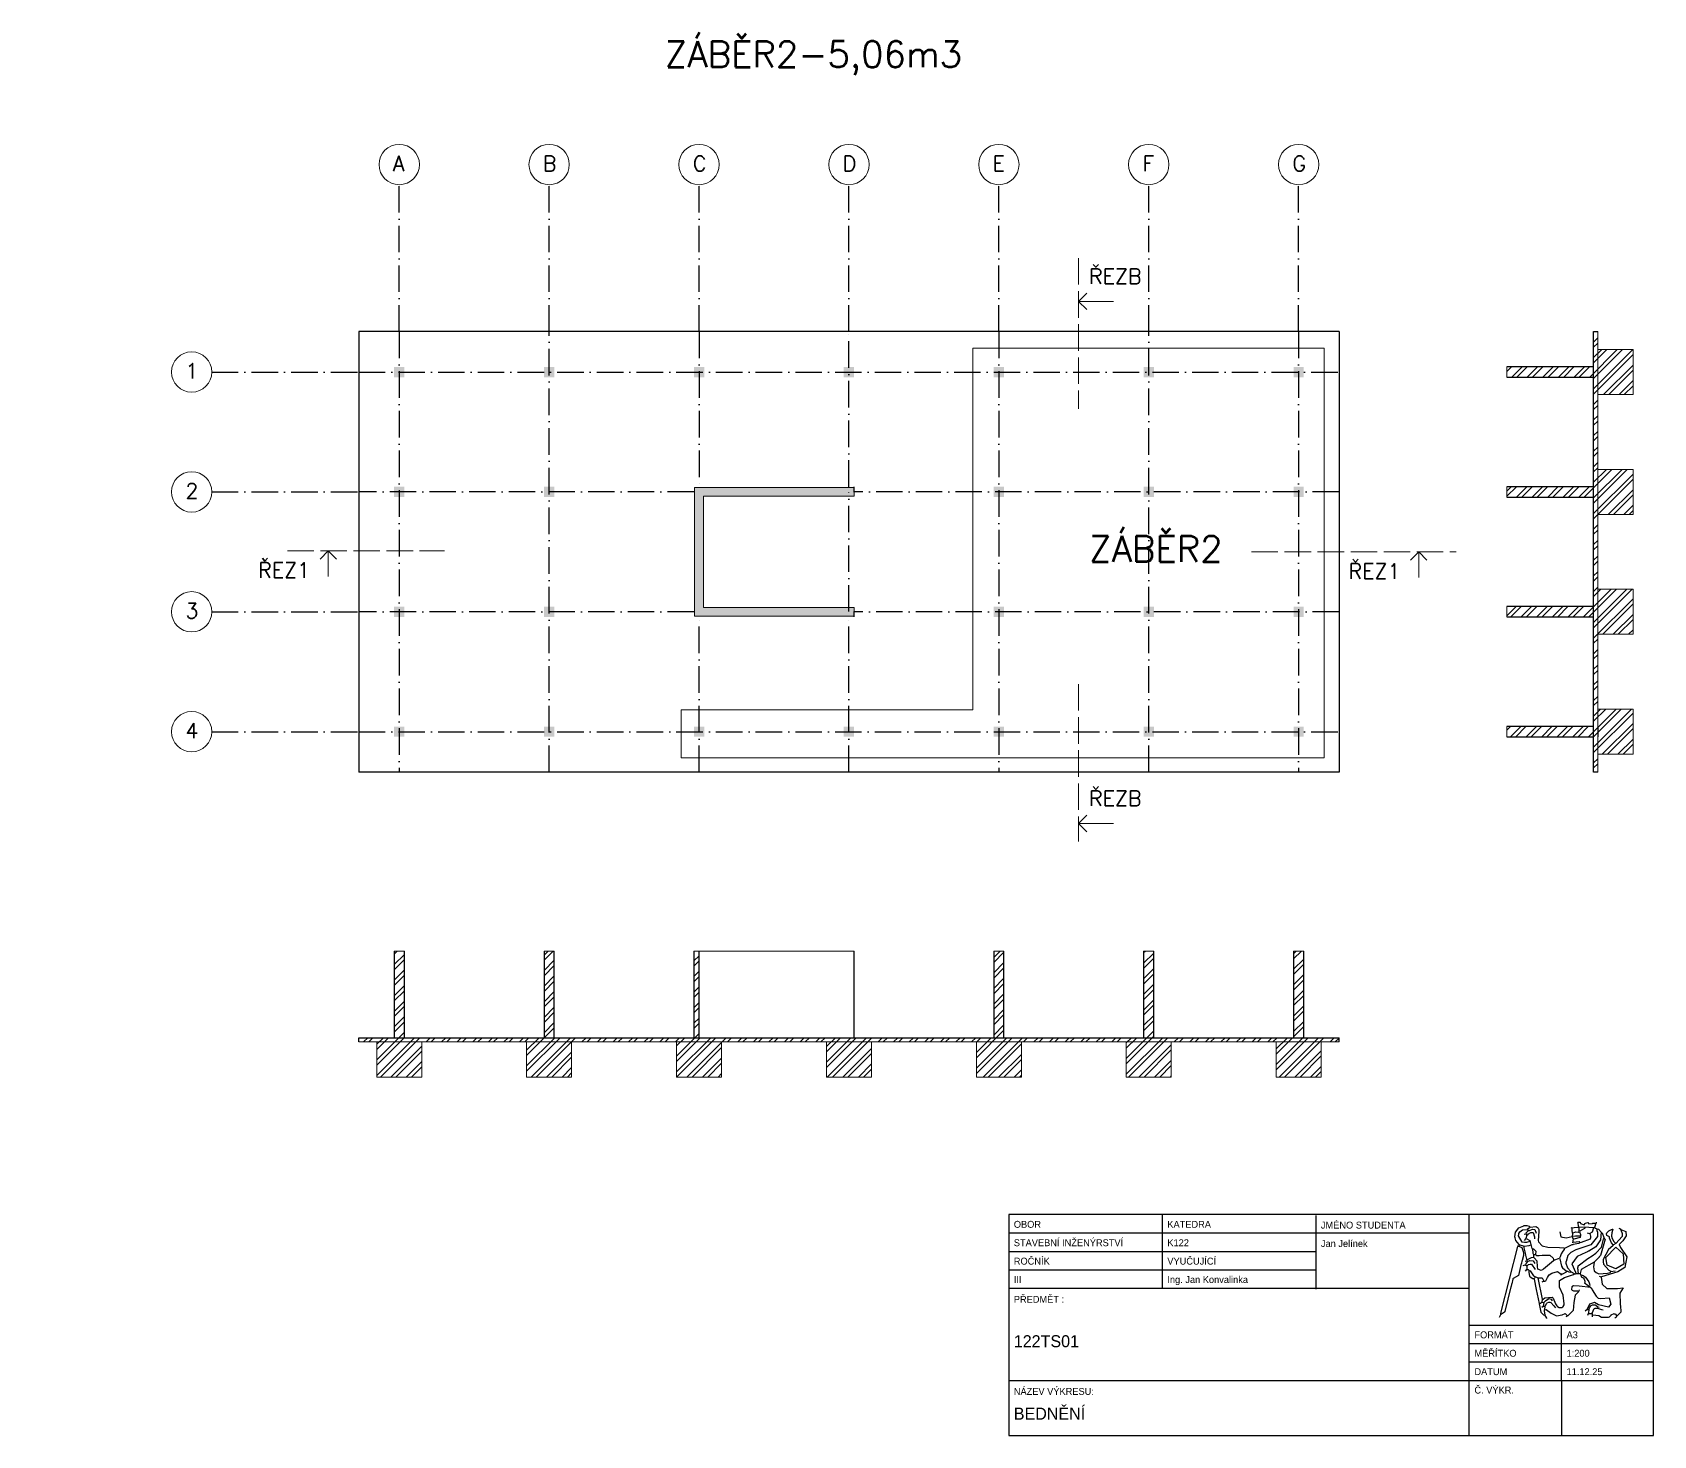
# Model space of a CAD drawing. Header units: millimetres. Extents: x -3518363 to 3223740, y -1530229 to 774657.
# Drawn here: x 2246445 to 2301600, y 164888 to 212643 of the extents above; entities that cross this region are included whole.
import ezdxf

# ---------------------------------------------------------------- set-up
doc = ezdxf.new("R2010")
doc.units = ezdxf.units.MM
doc.header["$LTSCALE"] = 15
doc.header["$MEASUREMENT"] = 0
doc.linetypes.add('ACAD_ISO02W100', pattern=[15, 12, -3])
doc.linetypes.add('ACAD_ISO10W100', pattern=[18, 12, -3, 0, -3])
for name, color, linetype, lineweight in [('bedneni-stena', 7, 'CONTINUOUS', 18), ('Okna a dveře', 2, 'CONTINUOUS', 30), ('osy prův', 30, 'ACAD_ISO10W100', 15), ('texty', 255, 'CONTINUOUS', 15), ('ŘEZ', 11, 'ACAD_ISO10W100', 15), ('šrafy', 32, 'CONTINUOUS', 15)]:
    doc.layers.add(name, color=color, linetype=linetype, lineweight=lineweight)
for name, color, linetype in [('HRANICE ZEMINY', 200, 'CONTINUOUS'), ('objekt 1', 40, 'CONTINUOUS'), ('RAMECEK', 7, 'CONTINUOUS')]:
    doc.layers.add(name, color=color, linetype=linetype)
doc.styles.add('ROMAN', font='roman')
doc.styles.add('romans', font='romans.shx')

msp = doc.modelspace()

# ---------------------------------------------------------------- hatches: boundary and pattern name
at = {"layer": 'HRANICE ZEMINY', "linetype": 'ACAD_ISO02W100', "lineweight": -3, "extrusion": (1.93959e-16, -3.39308e-16, -1)}
h = msp.add_hatch(color=256, dxfattribs=at)
h.dxf.hatch_style = 1
h.paths.add_polyline_path([(-2258750, 200910), (-2258750, 201260), (-2259100, 201260), (-2259100, 200910)])
h.paths.add_polyline_path([(-2263850, 200910), (-2263850, 201260), (-2264200, 201260), (-2264200, 200910)])
h.paths.add_polyline_path([(-2268950, 200910), (-2268950, 201260), (-2269300, 201260), (-2269300, 200910)])
h.paths.add_polyline_path([(-2274050, 200910), (-2274050, 201260), (-2274400, 201260), (-2274400, 200910)])
h.paths.add_polyline_path([(-2279150, 200910), (-2279150, 201260), (-2279500, 201260), (-2279500, 200910)])
h.paths.add_polyline_path([(-2284250, 200910), (-2284250, 201260), (-2284600, 201260), (-2284600, 200910)])
h.paths.add_polyline_path([(-2289350, 200910), (-2289350, 201260), (-2289700, 201260), (-2289700, 200910)])
at = {"layer": 'HRANICE ZEMINY', "linetype": 'ByBlock', "lineweight": 20, "ltscale": 5}
h = msp.add_hatch(color=256, dxfattribs=at)
h.dxf.hatch_style = 1
h.paths.add_polyline_path([(2269275, 196855), (2274400, 196855), (2274400, 197005), (2274400, 197155), (2268975, 197155), (2268975, 197005), (2268975, 192775), (2274400, 192775), (2274400, 193075), (2274225, 193075), (2269275, 193075)])
h.paths.add_polyline_path([(2209993.376, 196855), (2215118.376, 196855), (2215118.376, 197005), (2215118.376, 197155), (2209693.376, 197155), (2209693.376, 197005), (2209693.376, 192775), (2215118.376, 192775), (2215118.376, 193075), (2214943.376, 193075), (2209993.376, 193075)])
at = {"layer": 'HRANICE ZEMINY', "linetype": 'ByBlock', "lineweight": -3, "extrusion": (1.93959e-16, -3.39308e-16, -1)}
h = msp.add_hatch(color=256, dxfattribs=at)
h.dxf.hatch_style = 1
h.paths.add_polyline_path([(-2258750, 192750), (-2258750, 193100), (-2259100, 193100), (-2259100, 192750)])
h.paths.add_polyline_path([(-2263850, 192750), (-2263850, 193100), (-2264200, 193100), (-2264200, 192750)])
h.paths.add_polyline_path([(-2263850, 196830), (-2263850, 197180), (-2264200, 197180), (-2264200, 196830)])
h.paths.add_polyline_path([(-2258750, 196830), (-2258750, 197180), (-2259100, 197180), (-2259100, 196830)])
h.paths.add_polyline_path([(-2279150, 192750), (-2279150, 193100), (-2279500, 193100), (-2279500, 192750)])
h.paths.add_polyline_path([(-2289350, 192750), (-2289350, 193100), (-2289700, 193100), (-2289700, 192750)])
h.paths.add_polyline_path([(-2284250, 192750), (-2284250, 193100), (-2284600, 193100), (-2284600, 192750)])
h.paths.add_polyline_path([(-2289350, 196830), (-2289350, 197180), (-2289700, 197180), (-2289700, 196830)])
h.paths.add_polyline_path([(-2284250, 196830), (-2284250, 197180), (-2284600, 197180), (-2284600, 196830)])
h.paths.add_polyline_path([(-2279150, 196830), (-2279150, 197180), (-2279500, 197180), (-2279500, 196830)])
at = {"layer": 'HRANICE ZEMINY', "linetype": 'ACAD_ISO02W100', "lineweight": -3, "extrusion": (1.93959e-16, -3.39308e-16, -1)}
h = msp.add_hatch(color=256, dxfattribs=at)
h.dxf.hatch_style = 1
h.paths.add_polyline_path([(-2258750, 188670), (-2258750, 189020), (-2259100, 189020), (-2259100, 188670)])
h.paths.add_polyline_path([(-2263850, 188670), (-2263850, 189020), (-2264200, 189020), (-2264200, 188670)])
h.paths.add_polyline_path([(-2268950, 188670), (-2268950, 189020), (-2269300, 189020), (-2269300, 188670)])
h.paths.add_polyline_path([(-2274050, 188670), (-2274050, 189020), (-2274400, 189020), (-2274400, 188670)])
h.paths.add_polyline_path([(-2279150, 188670), (-2279150, 189020), (-2279500, 189020), (-2279500, 188670)])
h.paths.add_polyline_path([(-2284250, 188670), (-2284250, 189020), (-2284600, 189020), (-2284600, 188670)])
h.paths.add_polyline_path([(-2289350, 188670), (-2289350, 189020), (-2289700, 189020), (-2289700, 188670)])
at = {"layer": 'šrafy', "linetype": 'ByBlock', "lineweight": 20, "ltscale": 5}
h = msp.add_hatch(dxfattribs=at)
h.set_pattern_fill('ANSI32', color=256, scale=1000)
h.paths.add_polyline_path([(2300900, 189610), (2299700, 189610), (2299700, 188080), (2300900, 188080)])
h.paths.add_polyline_path([(2300900, 193690), (2299700, 193690), (2299700, 192160), (2300900, 192160)])
h.paths.add_polyline_path([(2300900, 197770), (2299700, 197770), (2299700, 196240), (2300900, 196240)])
h.paths.add_polyline_path([(2300900, 201850), (2299700, 201850), (2299700, 200320), (2300900, 200320)])
h.paths.add_polyline_path([(2299560, 201260), (2296610, 201260), (2296610, 200910), (2299560, 200910)])
h.paths.add_polyline_path([(2299560, 197180), (2296610, 197180), (2296610, 196830), (2299560, 196830)])
h.paths.add_polyline_path([(2299560, 193100), (2296610, 193100), (2296610, 192750), (2299560, 192750)])
h.paths.add_polyline_path([(2299560, 189020), (2296610, 189020), (2296610, 188670), (2299560, 188670)])
h.paths.add_polyline_path([(2299700, 202460), (2299560, 202460), (2299560, 201260), (2299560, 200910), (2299560, 187470), (2299700, 187470)])
h = msp.add_hatch(dxfattribs=at)
h.set_pattern_fill('ANSI32', color=256, scale=1000)
h.paths.add_polyline_path([(2259690, 178290), (2258160, 178290), (2258160, 177090), (2259690, 177090)])
h.paths.add_polyline_path([(2259100, 181380), (2258750, 181380), (2258750, 178430), (2259100, 178430)])
h.paths.add_polyline_path([(2264790, 178290), (2263260, 178290), (2263260, 177090), (2264790, 177090)])
h.paths.add_polyline_path([(2269890, 178290), (2268360, 178290), (2268360, 177090), (2269890, 177090)])
h.paths.add_polyline_path([(2274990, 178290), (2273460, 178290), (2273460, 177090), (2274990, 177090)])
h.paths.add_polyline_path([(2280090, 178290), (2278560, 178290), (2278560, 177090), (2280090, 177090)])
h.paths.add_polyline_path([(2284600, 181380), (2284250, 181380), (2284250, 178430), (2284600, 178430)])
h.paths.add_polyline_path([(2285190, 178290), (2283660, 178290), (2283660, 177090), (2285190, 177090)])
h.paths.add_polyline_path([(2279500, 181380), (2279150, 181380), (2279150, 178430), (2279500, 178430)])
h.paths.add_polyline_path([(2269130, 181380), (2268950, 181380), (2268950, 178430), (2269130, 178430)])
h.paths.add_polyline_path([(2264200, 181380), (2263850, 181380), (2263850, 178430), (2264200, 178430)])
h.paths.add_polyline_path([(2290900, 178430), (2257550, 178430), (2257550, 178290), (2290900, 178290)])
h.paths.add_polyline_path([(2290290, 178290), (2288760, 178290), (2288760, 177090), (2290290, 177090)])
h.paths.add_polyline_path([(2289700, 181380), (2289350, 181380), (2289350, 178430), (2289700, 178430)])

# ---------------------------------------------------------------- linework, layer by layer
at = {"layer": 'bedneni-stena', "linetype": 'ByBlock', "lineweight": 20, "ltscale": 5}
for p, q in [((2268975, 197005), (2268975, 197155)), ((2268975, 197155), (2274400, 197155)), ((2268975, 192775), (2268975, 197005)), ((2274400, 197155), (2274400, 197005)), ((2274400, 197005), (2274400, 196855)), ((2274400, 196855), (2269275, 196855)), ((2269275, 196855), (2269275, 193075)), ((2269275, 193075), (2274225, 193075)), ((2274225, 193075), (2274400, 193075)), ((2274400, 193075), (2274400, 192775)), ((2274400, 192775), (2268975, 192775))]:
    msp.add_line(p, q, dxfattribs=at)
at = {"layer": 'objekt 1', "lineweight": -3, "extrusion": (1.93959e-16, -3.39308e-16, -1)}
for p, q in [((2290900, 202460), (2257550, 202460)), ((2257550, 202460), (2257550, 187470)), ((2290900, 202460), (2290900, 187470)), ((2290900, 187470), (2257550, 187470))]:
    msp.add_line(p, q, dxfattribs=at)
at = {"layer": 'objekt 1', "linetype": 'ByBlock', "lineweight": -3, "extrusion": (1.93959e-16, -3.39308e-16, -1)}
for p, q in [((2274400, 197000), (2274400, 197180)), ((2274400, 197000), (2274400, 197180)), ((2274400, 192750), (2274400, 192930)), ((2274400, 192750), (2274400, 192930))]:
    msp.add_line(p, q, dxfattribs=at)
at = {"layer": 'Okna a dveře', "linetype": 'ByBlock', "lineweight": 20, "ltscale": 5}
for p, q in [((2278440, 189590), (2278440, 201900)), ((2278440, 201900), (2290390, 201900)), ((2290390, 201900), (2290390, 187950)), ((2268520, 187950), (2268520, 189590)), ((2268520, 189590), (2278440, 189590)), ((2290390, 187950), (2268520, 187950))]:
    msp.add_line(p, q, dxfattribs=at)
at = {"layer": 'osy prův', "linetype": 'ACAD_ISO10W100', "lineweight": -3, "ltscale": 5}
for p, q in [((2258925, 202460), (2258925, 207460)), ((2264025, 202460), (2264025, 207460)), ((2269125, 202460), (2269125, 207460)), ((2274225, 202460), (2274225, 207460)), ((2279325, 202460), (2279325, 207460)), ((2284425, 202460), (2284425, 207460)), ((2289525, 202460), (2289525, 207460)), ((2252550, 201085), (2257550, 201085)), ((2252550, 197005), (2257550, 197005)), ((2252550, 192925), (2257550, 192925)), ((2252550, 188845), (2257550, 188845))]:
    msp.add_line(p, q, dxfattribs=at)
at = {"layer": 'osy prův', "linetype": 'ACAD_ISO10W100', "lineweight": -3, "ltscale": 5, "extrusion": (1.93959e-16, -3.39308e-16, -1)}
for p, q in [((2258925, 202460), (2258925, 187470)), ((2264025, 187470), (2264025, 202460)), ((2269125, 202460), (2269125, 197180)), ((2274225, 197180), (2274225, 202460)), ((2279325, 202460), (2279325, 187470)), ((2284425, 187470), (2284425, 202460)), ((2289525, 202460), (2289525, 187470)), ((2257550, 201085), (2290900, 201085)), ((2268950, 197005), (2257550, 197005)), ((2274225, 192930), (2274225, 197000)), ((2290900, 197005), (2274400, 197005)), ((2268950, 192925), (2257550, 192925)), ((2269125, 187470), (2269125, 192750)), ((2274225, 187470), (2274225, 192750)), ((2290900, 192925), (2274400, 192925)), ((2257550, 188845), (2290900, 188845))]:
    msp.add_line(p, q, dxfattribs=at)
at = {"layer": 'RAMECEK', "color": 0, "linetype": 'Continuous'}
for p, q in [((2284883.777, 172410), (2284883.777, 169902.63)), ((2290107.651, 172383.518), (2290107.651, 169876.148)), ((2295331.429, 164887.792), (2295331.429, 172410)), ((2279660, 171783.182), (2295331.429, 171783.182)), ((2297196.281, 171742.313), (2297240.72, 171754.995)), ((2298840.141, 171767.691), (2298833.793, 171666.22)), ((2299062.283, 171976.975), (2299062.283, 171837.458)), ((2299341.545, 171786.714), (2299417.711, 171767.691)), ((2279660, 171156.363), (2290107.651, 171156.363)), ((2297526.323, 171051.034), (2297577.103, 171051.034)), ((2279660, 170529.545), (2290107.651, 170529.545)), ((2297164.554, 170676.853), (2297234.372, 170702.217)), ((2297228.023, 170822.726), (2297278.795, 170835.408)), ((2298205.451, 170860.773), (2298395.851, 170930.524)), ((2279660, 169902.63), (2295331.429, 169902.63)), ((2297570.754, 170270.952), (2297532.671, 170232.905)), ((2299747.752, 170309.013), (2299817.563, 170289.975)), ((2299081.321, 169833.36), (2299055.935, 169820.663)), ((2297875.41, 169116.687), (2297862.713, 169110.346)), ((2299335.197, 169180.113), (2299271.735, 169116.687)), ((2295331.429, 168648.896), (2301600, 168648.896)), ((2298465.714, 166768.247), (2298465.714, 168648.896)), ((2295331.429, 168021.981), (2301600, 168021.981)), ((2295331.429, 167395.162), (2301600, 167395.162)), ((2279660, 166768.247), (2295331.429, 166768.247)), ((2295331.429, 166768.247), (2301600, 166768.247)), ((2298465.714, 166768.247), (2298465.714, 164887.792))]:
    msp.add_line(p, q, dxfattribs=at)
msp.add_lwpolyline([(2301600, 172410), (2279660, 172410), (2279660, 164887.792), (2301600, 164887.792)], close=True, dxfattribs=at)
for points in [[(2299011.503, 172141.873), (2299017.859, 172129.191), (2299036.897, 172015.037), (2299043.245, 172008.696), (2299043.245, 171983.316), (2299252.697, 171996.014), (2299544.649, 171970.634), (2299576.383, 171964.293)], [(2299017.859, 172141.873), (2299036.897, 172148.215), (2299100.359, 172148.215), (2299119.404, 172110.168), (2299233.645, 172065.765), (2299271.735, 172103.812), (2299278.083, 172122.85), (2299366.931, 172135.532), (2299392.325, 172091.13), (2299525.611, 172103.812), (2299538.3, 172122.85), (2299633.504, 172116.509), (2299589.073, 171964.293), (2299620.814, 171951.611), (2299665.238, 171919.892), (2299728.708, 171913.551), (2299830.259, 171799.397), (2299842.949, 171793.055), (2299855.653, 171793.055), (2299912.766, 171628.159), (2299919.114, 171596.454), (2299950.849, 171577.415), (2299792.176, 171019.328), (2299760.442, 170981.268), (2299754.101, 170968.586), (2299754.101, 170962.245), (2299582.724, 170784.666), (2299550.997, 170632.45), (2299582.724, 170499.274), (2299646.201, 170435.848), (2299735.063, 170397.788), (2300027.015, 170410.47), (2300122.218, 170442.189), (2300134.915, 170454.871), (2300141.256, 170473.91), (2300293.587, 170499.274)], [(2299639.852, 172122.85), (2299658.89, 172135.532), (2299671.587, 172135.532)], [(2297050.306, 171380.813), (2297031.268, 171393.495), (2296910.678, 171533.028), (2296891.64, 171615.477), (2296885.292, 171653.538), (2296904.33, 171812.079), (2297017.777, 171960.328), (2297183.592, 172027.719), (2297189.94, 172034.06), (2297285.144, 172034.06), (2297367.658, 172015.037), (2297393.044, 171989.657), (2297373.999, 171957.952), (2297304.182, 171907.21), (2297316.878, 171894.528), (2297323.219, 171881.846), (2297323.219, 171869.163), (2297329.568, 171862.822), (2297373.999, 171869.163), (2297475.551, 171913.551), (2297558.058, 171900.869), (2297608.837, 171780.373)], [(2297393.044, 171494.981), (2297278.795, 171456.921), (2297208.978, 171456.921), (2297132.82, 171475.958), (2297005.882, 171691.585), (2297012.23, 171742.313), (2297018.578, 171761.35), (2297050.306, 171818.435), (2297145.516, 171894.528), (2297297.833, 171907.21)], [(2297329.568, 171856.481), (2297253.409, 171780.373), (2297278.795, 171723.29), (2297291.492, 171710.608), (2297253.409, 171596.454), (2297196.281, 171526.687)], [(2297259.758, 171596.454), (2297386.696, 171526.687), (2297462.861, 171260.319), (2297475.551, 171247.637), (2297513.634, 171241.296), (2297596.148, 171165.188), (2297583.451, 171051.034), (2297615.185, 171012.987), (2297704.048, 171012.987), (2297811.934, 171032.01), (2298065.817, 171032.01), (2298186.407, 170924.183), (2298199.103, 170879.796), (2298199.103, 170848.09), (2298192.755, 170835.408), (2297856.372, 170550.003), (2297780.199, 170511.956), (2297665.958, 170556.344), (2297653.261, 170638.791), (2297634.223, 170822.726), (2297539.02, 170936.865), (2297519.982, 170949.563)], [(2297291.492, 171710.608), (2297310.53, 171723.29), (2297323.219, 171723.29), (2297342.272, 171748.654), (2297424.771, 171799.397), (2297500.937, 171799.397), (2297551.709, 171647.197), (2297551.709, 171583.771)], [(2297399.385, 171983.316), (2297596.148, 172002.355), (2297615.185, 171996.014), (2297653.261, 171964.293), (2297672.306, 171951.611), (2297697.692, 171900.869), (2297697.692, 171837.458), (2297678.647, 171526.687), (2297684.996, 171482.299), (2297812.735, 171345.945), (2298002.348, 171304.72), (2298402.2, 171292.038), (2298560.879, 171273.001), (2298560.879, 171222.273), (2298510.1, 171165.188), (2298459.328, 171070.057), (2298427.593, 170968.586), (2298414.889, 170943.222), (2298402.2, 170930.524), (2298408.548, 170905.16), (2298472.017, 170657.83), (2298503.752, 170600.745), (2298567.22, 170537.32), (2298611.651, 170511.956), (2298637.038, 170480.251), (2298624.341, 170454.871), (2298503.752, 170378.765), (2298472.017, 170378.765), (2298459.328, 170372.424), (2298452.979, 170366.083), (2298440.282, 170340.718)], [(2298414.889, 171824.776), (2298439.488, 171651.162), (2298630.689, 171615.477), (2298827.445, 171659.879), (2298852.831, 171590.112)], [(2299550.997, 171957.952), (2299506.566, 171812.079), (2299430.4, 171767.691), (2299455.786, 171672.562), (2299455.786, 171628.159), (2299443.097, 171577.415), (2299132.093, 171463.262), (2299087.669, 171450.58), (2299068.631, 171431.557), (2299055.935, 171425.216), (2298865.528, 171387.154), (2298852.831, 171380.813), (2298846.482, 171374.472), (2298821.097, 171374.472), (2298618, 171273.001), (2298573.569, 171260.319)], [(2299665.238, 171913.551), (2299671.587, 171862.822), (2299690.625, 171812.079), (2299696.973, 171666.22), (2299462.135, 171374.472), (2298954.383, 171209.591), (2298783.021, 171114.459), (2298719.545, 171051.034), (2298687.817, 171012.987), (2298624.341, 170816.371), (2298618, 170810.03), (2298618, 170752.946), (2298668.772, 170600.745), (2298776.673, 170480.251), (2298776.673, 170467.553), (2298916.307, 170397.788), (2298941.693, 170397.788), (2298954.383, 170404.129), (2299049.586, 170404.129), (2299081.321, 170404.129), (2299100.359, 170397.788), (2299125.752, 170347.06), (2299138.449, 170289.975), (2299201.91, 170251.928), (2299239.993, 170207.526), (2299259.038, 170144.115), (2299259.038, 170093.373), (2299252.697, 170087.032), (2299373.287, 169991.9), (2299462.135, 169928.476), (2299068.631, 169972.877), (2298878.217, 169985.559), (2298821.097, 169953.854), (2298802.059, 169865.065), (2298833.793, 169833.36), (2298871.876, 169814.322), (2299049.586, 169814.322), (2299043.245, 169776.275), (2299036.897, 169763.578), (2298928.996, 169668.462), (2298884.565, 169421.118), (2298862.357, 169142.853), (2298687.817, 168964.488), (2298618, 168926.426)], [(2298789.369, 171970.634), (2298808.407, 171957.952), (2298814.755, 171945.27), (2298814.755, 171875.505), (2298833.793, 171780.373), (2298954.383, 171818.435), (2299049.586, 171812.079), (2299055.935, 171812.079), (2299068.631, 171818.435)], [(2298808.407, 171957.952), (2298897.269, 171970.634), (2299043.245, 171983.316)], [(2299817.563, 171805.738), (2299792.176, 171545.71), (2299635.887, 171315.026), (2299398.673, 171165.188), (2299385.976, 171165.188), (2299347.893, 171146.165), (2299297.121, 171114.459), (2299005.155, 170981.268), (2298824.267, 170732.334), (2298948.034, 170454.871), (2298954.383, 170416.825)], [(2299265.387, 171983.316), (2299259.038, 171951.611), (2299252.697, 171938.929), (2299087.669, 171843.799), (2299074.972, 171818.435), (2299119.404, 171735.972), (2299119.404, 171710.608), (2299106.707, 171628.159), (2298890.914, 171577.415), (2298859.179, 171583.771), (2298846.482, 171444.239)], [(2298846.482, 171672.562), (2298941.693, 171685.244), (2299011.503, 171691.585), (2299113.055, 171685.244)], [(2299049.586, 170410.47), (2299036.897, 170473.91), (2299030.548, 170550.003), (2299024.207, 170556.344), (2299024.207, 170600.745), (2299030.548, 170626.109), (2299036.897, 170670.512), (2299360.583, 170911.501), (2299506.566, 171000.305), (2299633.504, 171101.762), (2299823.911, 171304.72), (2299893.728, 171571.074), (2299900.077, 171583.771), (2299919.114, 171596.454)], [(2300483.994, 171907.21), (2300655.356, 171837.458), (2300668.053, 171691.585), (2300553.804, 171514.004), (2300426.867, 171393.495), (2300471.305, 171285.683), (2300691.858, 170973.352), (2300617.281, 170613.427), (2300388.791, 170461.212), (2299830.259, 170296.331), (2299817.563, 170283.634), (2299849.297, 170042.644), (2300014.318, 169896.771), (2300369.746, 169896.771), (2300560.153, 169922.135), (2300452.253, 169738.214), (2300458.608, 169376.715), (2300464.956, 169338.669), (2300471.305, 169319.645), (2300483.994, 169084.982), (2300338.019, 168939.108), (2300312.625, 168901.062), (2300280.891, 168894.721)], [(2300414.177, 171945.27), (2300464.956, 171919.892), (2300490.343, 171894.528), (2300534.767, 171761.35), (2300534.767, 171659.879), (2300312.625, 171425.216), (2300236.467, 171374.472), (2300223.77, 171361.79), (2300217.422, 171342.767), (2300065.09, 171222.273), (2299881.039, 170886.137), (2299881.039, 170797.348), (2299893.728, 170727.581), (2300077.787, 170518.297), (2300141.256, 170486.592)], [(2300223.77, 171374.472), (2300172.99, 171444.239), (2300103.18, 171602.795), (2300096.832, 171647.197), (2300077.787, 171666.22), (2300014.318, 171697.926), (2300001.629, 171754.995), (2300007.977, 171786.714), (2300077.787, 171856.481), (2300166.642, 171907.21), (2300192.028, 171907.21), (2300198.376, 171913.551), (2300217.422, 171913.551), (2300179.339, 171786.714), (2300166.642, 171685.244), (2300172.99, 171678.903), (2300185.687, 171596.454), (2300249.156, 171494.981), (2300306.277, 171431.557)], [(2296986.844, 171361.79), (2296986.844, 171349.108), (2297120.123, 171285.683), (2297170.895, 171114.459), (2297170.895, 171012.987), (2297126.471, 170841.749), (2297120.123, 170829.067), (2297113.782, 170822.726), (2297107.434, 170759.287), (2297101.078, 170746.605), (2297094.737, 170740.263), (2297005.882, 170340.718), (2296828.164, 170232.905), (2296815.468, 170220.223), (2296809.126, 170207.526), (2296777.392, 170048.985), (2296771.044, 170036.303), (2296764.703, 170029.962), (2296758.354, 169972.877), (2296752.006, 169960.195), (2296745.657, 169953.854), (2296542.554, 169110.346), (2296536.205, 169097.664), (2296523.516, 169084.982), (2296428.312, 169021.558), (2296396.578, 169002.534), (2296345.798, 168907.403)], [(2296402.926, 169015.216), (2296409.267, 169104.005), (2296986.844, 171323.744), (2296999.533, 171330.085)], [(2297012.23, 171330.085), (2297050.306, 171380.813), (2297158.206, 171349.108), (2297183.592, 171330.085), (2297183.592, 171323.744), (2297189.94, 171279.342), (2297228.023, 171101.762), (2297240.72, 171025.669), (2297304.182, 170803.689), (2297285.144, 170771.984), (2297259.758, 170752.946), (2297240.72, 170702.217), (2297291.492, 170670.512), (2297285.144, 170543.662), (2297335.916, 170543.662), (2297361.31, 170518.297), (2297361.31, 170442.189), (2297380.347, 170315.354), (2297405.734, 170289.975), (2297494.596, 170239.246), (2297507.285, 170239.246), (2297519.982, 170232.905), (2297539.02, 170213.867), (2297608.837, 169858.724), (2297710.389, 169383.056), (2297748.472, 169389.397), (2297811.934, 169440.141), (2297818.282, 169522.589), (2297843.675, 169528.93), (2297900.796, 169579.658), (2298154.672, 169598.697), (2298186.407, 169560.635), (2298262.572, 169370.374), (2298287.951, 169332.328), (2298313.345, 169300.607), (2298326.041, 169281.584), (2298383.162, 169249.879), (2298421.245, 169249.879), (2298478.365, 169249.879), (2298516.448, 169268.902), (2298529.137, 169281.584), (2298554.531, 169332.328), (2298560.879, 169376.715), (2298523.591, 169668.462), (2298395.851, 169941.158), (2298395.851, 170163.138), (2298573.569, 170270.952), (2298878.217, 170366.083), (2298890.914, 170372.424), (2298909.959, 170397.788)], [(2297196.281, 171336.426), (2297367.658, 171355.449), (2297418.43, 171374.472)], [(2297475.551, 171241.296), (2297494.596, 171095.421), (2297519.982, 171051.034), (2297513.634, 171044.692), (2297513.634, 171019.328), (2297519.982, 170962.245)], [(2298865.528, 171475.958), (2299068.631, 171488.64), (2299087.669, 171469.617)], [(2300318.966, 171304.72), (2300560.153, 171070.057), (2300591.895, 170721.24), (2300315.803, 170562.685), (2300020.666, 170689.535), (2299976.242, 170943.222), (2300318.966, 171304.72)], [(2297247.061, 170480.251), (2297285.144, 170543.662)], [(2297285.144, 170867.114), (2297450.157, 170943.222), (2297507.285, 170955.904)], [(2297304.182, 170670.512), (2297348.62, 170708.558), (2297399.385, 170727.581), (2297443.816, 170721.24), (2297570.754, 170537.32)], [(2297310.53, 170810.03), (2297393.044, 170848.09), (2297504.107, 170837.785), (2297558.058, 170746.605)], [(2297367.658, 170505.615), (2297405.734, 170499.274), (2297519.982, 170321.695), (2297659.609, 170258.269), (2297811.934, 169528.93)], [(2297862.713, 170144.115), (2297900.796, 170144.115), (2297932.523, 170156.797), (2297989.651, 170270.952), (2298021.385, 170328.036), (2298046.772, 170353.401), (2298135.634, 170410.47), (2298326.041, 170473.91), (2298459.328, 170378.765)], [(2298643.386, 170480.251), (2298675.121, 170480.251), (2298719.545, 170461.212), (2298783.021, 170454.871)], [(2299576.383, 170784.666), (2299138.449, 170543.662), (2299100.359, 170404.129)], [(2297672.306, 170251.928), (2297805.585, 170258.269), (2297862.713, 170144.115), (2297792.896, 170106.055)], [(2299138.449, 170353.401), (2299201.91, 170340.718), (2299239.993, 170315.354), (2299284.424, 170283.634), (2299392.325, 170125.092), (2299411.363, 170087.032), (2299424.059, 170048.985), (2299436.748, 169998.242)], [(2299468.483, 169922.135), (2299487.521, 169909.453), (2299512.914, 169852.383), (2299646.201, 169630.402), (2299716.011, 169560.635), (2299811.214, 169554.294), (2300084.135, 169579.658), (2300147.604, 169357.692), (2300065.09, 169262.561), (2299722.359, 169332.328), (2299589.073, 169421.118), (2299420.087, 169361.657), (2299341.545, 169192.795), (2299347.893, 169173.772), (2299392.325, 169173.772), (2299385.976, 169065.959), (2299347.893, 168977.17)], [(2297710.389, 169376.715), (2297761.161, 169091.323), (2297843.675, 169008.875), (2297856.372, 169002.534), (2297894.448, 168989.852)], [(2297811.934, 169427.459), (2297869.061, 169414.761), (2297843.675, 169294.266), (2297900.796, 169287.925), (2297900.796, 169268.902), (2297900.796, 169256.22), (2297881.758, 169142.067), (2297881.758, 169116.687), (2297894.448, 169072.3), (2297900.796, 168977.17), (2297926.182, 168939.108), (2297951.576, 168888.38), (2297957.917, 168869.357)], [(2297869.061, 169414.761), (2297926.182, 169471.846), (2298040.423, 169547.953), (2298110.248, 169535.271), (2298154.672, 169471.846)], [(2297900.796, 169287.925), (2297926.182, 169313.304), (2297970.613, 169389.397), (2297983.31, 169402.079), (2298040.423, 169427.459), (2298072.165, 169427.459), (2298103.9, 169421.118), (2298205.451, 169306.963), (2298262.572, 169237.183)], [(2299398.673, 169180.113), (2299424.059, 169230.842), (2299468.483, 169300.607), (2299481.172, 169313.304), (2299525.611, 169338.669), (2299550.997, 169338.669), (2299608.118, 169338.669), (2299639.852, 169325.987), (2299703.321, 169275.243), (2299747.752, 169256.22)], [(2297792.896, 169262.561), (2297843.675, 169294.266)], [(2297900.796, 169167.431), (2297945.227, 169180.113), (2298116.589, 169053.277), (2298298.272, 168958.147), (2298484.714, 168996.193), (2298592.614, 169048.51), (2298662.431, 168977.17), (2298668.772, 168964.488)], [(2299392.325, 169046.935), (2299512.914, 169040.581), (2299512.914, 168926.426)], [(2299512.914, 169040.581), (2299512.914, 169053.277), (2299582.724, 169211.818), (2299595.421, 169218.16), (2299614.466, 169224.501), (2299690.625, 169224.501), (2299830.259, 169180.113), (2299881.039, 169167.431)], [(2299525.611, 168989.852), (2299538.3, 169002.534), (2299741.404, 168977.17), (2299830.259, 168913.744), (2300071.438, 168913.744), (2300096.832, 168926.426), (2300160.301, 168989.852), (2300160.301, 168996.193), (2300255.504, 169040.581), (2300261.853, 169034.24), (2300287.239, 169034.24), (2300312.625, 169021.558), (2300338.019, 168939.108)]]:
    msp.add_lwpolyline(points, dxfattribs=at)
at = {"layer": 'texty', "linetype": 'ByBlock', "lineweight": 20, "ltscale": 5}
for centre in [(2258925, 208146.696), (2264025, 208146.696), (2269125, 208146.696), (2274225, 208146.696), (2279325, 208146.696), (2284425, 208146.696), (2289525, 208146.696), (2251863.304, 201085), (2251863.304, 197005), (2251863.304, 192925), (2251863.304, 188845)]:
    msp.add_circle(centre, 686.696, dxfattribs=at)
at = {"layer": 'ŘEZ', "linetype": 'ACAD_ISO02W100', "lineweight": 20, "ltscale": 5}
for p, q in [((2282040, 204960), (2282040, 199830)), ((2255118.376, 195000), (2260470, 195000)), ((2287920, 194965), (2294880, 194965)), ((2282040, 190460), (2282040, 185110))]:
    msp.add_line(p, q, dxfattribs=at)
at = {"layer": 'ŘEZ', "linetype": 'ByBlock', "lineweight": 20, "ltscale": 5}
for p, q in [((2282040, 203490), (2282320, 203770)), ((2282040, 203490), (2283220, 203490)), ((2282040, 203490), (2282320, 203210)), ((2296610, 200910), (2296610, 201260)), ((2296610, 196830), (2296610, 197180)), ((2256510, 195000), (2256230, 194720)), ((2256510, 195000), (2256790, 194720)), ((2256510, 195000), (2256510, 194130)), ((2293610, 194965), (2293330, 194685)), ((2293610, 194965), (2293890, 194685)), ((2293610, 194965), (2293610, 194095)), ((2296610, 192750), (2296610, 193100)), ((2296610, 188670), (2296610, 189020)), ((2282040, 185720), (2282320, 186000)), ((2282040, 185720), (2283220, 185720)), ((2282040, 185720), (2282320, 185440)), ((2258750, 181380), (2259100, 181380)), ((2263850, 181380), (2264200, 181380)), ((2268950, 181380), (2274400, 181380)), ((2279150, 181380), (2279500, 181380)), ((2284250, 181380), (2284600, 181380)), ((2289350, 181380), (2289700, 181380))]:
    msp.add_line(p, q, dxfattribs=at)
at = {"layer": 'ŘEZ', "linetype": 'ByBlock', "lineweight": -2, "ltscale": 5, "extrusion": (1.93959e-16, -3.39308e-16, -1)}
for p, q in [((2299560, 201260), (2299560, 202460)), ((2299560, 202460), (2299700, 202460)), ((2299560, 201260), (2296610, 201260)), ((2296610, 200910), (2299560, 200910)), ((2299560, 187470), (2299560, 201260)), ((2299560, 197180), (2296610, 197180)), ((2296610, 196830), (2299560, 196830)), ((2299560, 193100), (2296610, 193100)), ((2296610, 192750), (2299560, 192750)), ((2299560, 189020), (2296610, 189020)), ((2296610, 188670), (2299560, 188670)), ((2299700, 189020), (2299700, 188670)), ((2299700, 187470), (2299560, 187470)), ((2258750, 181380), (2258750, 178430)), ((2259100, 178430), (2259100, 181380)), ((2263850, 181380), (2263850, 178430)), ((2264200, 178430), (2264200, 181380)), ((2268950, 181380), (2268950, 178430)), ((2269130, 178430), (2269130, 181380)), ((2274400, 178430), (2274400, 181380)), ((2279150, 181380), (2279150, 178430)), ((2279500, 178430), (2279500, 181380)), ((2284250, 181380), (2284250, 178430)), ((2284600, 178430), (2284600, 181380)), ((2289350, 181380), (2289350, 178430)), ((2289700, 178430), (2289700, 181380)), ((2257550, 178430), (2290900, 178430)), ((2257550, 178290), (2257550, 178430)), ((2258750, 178430), (2259100, 178430)), ((2263850, 178430), (2264200, 178430)), ((2268950, 178430), (2269300, 178430)), ((2274050, 178430), (2274400, 178430)), ((2279150, 178430), (2279500, 178430)), ((2284250, 178430), (2284600, 178430)), ((2289350, 178430), (2289700, 178430)), ((2290900, 178290), (2290900, 178430))]:
    msp.add_line(p, q, dxfattribs=at)
at = {"layer": 'ŘEZ', "linetype": 'ByBlock', "extrusion": (1.93959e-16, -3.39308e-16, -1)}
for p, q in [((2299700, 202460), (2299700, 187470)), ((2299700, 201850), (2300900, 201850)), ((2300900, 201850), (2300900, 200320)), ((2300900, 200320), (2299700, 200320)), ((2299700, 197770), (2300900, 197770)), ((2300900, 197770), (2300900, 196240)), ((2300900, 196240), (2299700, 196240)), ((2299700, 193690), (2300900, 193690)), ((2300900, 193690), (2300900, 192160)), ((2300900, 192160), (2299700, 192160)), ((2299700, 189610), (2300900, 189610)), ((2300900, 189610), (2300900, 188080)), ((2300900, 188080), (2299700, 188080)), ((2257550, 178290), (2290900, 178290)), ((2257550, 178290), (2290900, 178290)), ((2258160, 178290), (2258160, 177090)), ((2259690, 178290), (2259690, 177090)), ((2263260, 178290), (2263260, 177090)), ((2263260, 178290), (2263260, 177090)), ((2264790, 178290), (2264790, 177090)), ((2264790, 178290), (2264790, 177090)), ((2268360, 178290), (2268360, 177090)), ((2268360, 178290), (2268360, 177090)), ((2269890, 178290), (2269890, 177090)), ((2269890, 178290), (2269890, 177090)), ((2273460, 178290), (2273460, 177090)), ((2273460, 178290), (2273460, 177090)), ((2274990, 178290), (2274990, 177090)), ((2274990, 178290), (2274990, 177090)), ((2278560, 178290), (2278560, 177090)), ((2278560, 178290), (2278560, 177090)), ((2280090, 178290), (2280090, 177090)), ((2280090, 178290), (2280090, 177090)), ((2283660, 178290), (2283660, 177090)), ((2283660, 178290), (2283660, 177090)), ((2285190, 178290), (2285190, 177090)), ((2285190, 178290), (2285190, 177090)), ((2288760, 178290), (2288760, 177090)), ((2290290, 178290), (2290290, 177090)), ((2258160, 177090), (2259690, 177090)), ((2263260, 177090), (2264790, 177090)), ((2263260, 177090), (2264790, 177090)), ((2268360, 177090), (2269890, 177090)), ((2268360, 177090), (2269890, 177090)), ((2273460, 177090), (2274990, 177090)), ((2273460, 177090), (2274990, 177090)), ((2278560, 177090), (2280090, 177090)), ((2278560, 177090), (2280090, 177090)), ((2283660, 177090), (2285190, 177090)), ((2283660, 177090), (2285190, 177090)), ((2288760, 177090), (2290290, 177090))]:
    msp.add_line(p, q, dxfattribs=at)

# ---------------------------------------------------------------- texts
at = {"layer": 'RAMECEK', "color": 0, "linetype": 'Continuous', "style": 'ROMAN'}
for s, height, p in [('OBOR', 235.0712, (2279833.76, 171960.44)), ('KATEDRA', 235.0712, (2285057.343, 171960.44)), ('JMÉNO STUDENTA', 235.07121, (2290281.217, 171933.958)), ('STAVEBNÍ INŽENÝRSTVÍ', 235.07121, (2279833.76, 171333.622)), ('K122', 235.0712, (2285057.586, 171333.622)), ('Jan Jelínek', 235.07121, (2290281.217, 171307.14)), ('ROČNÍK', 235.0712, (2279833.76, 170706.804)), ('VYUČUJÍCÍ', 235.0712, (2285057.343, 170706.804)), ('III', 235.0712, (2279833.76, 170079.888)), ('Ing. Jan Konvalinka', 235.07121, (2285057.537, 170079.888)), ('PŘEDMĚT :', 235.0712, (2279833.76, 169408.172)), ('122TS01', 408.6339, (2279833.76, 167895.597)), ('FORMÁT', 235.0712, (2295505.188, 168199.239)), ('A3', 235.0712, (2298639.474, 168199.239)), ('MĚŘÍTKO', 235.0712, (2295505.188, 167572.226)), ('1:200', 235.0712, (2298639.474, 167572.226)), ('DATUM', 235.0712, (2295505.188, 166945.408)), ('11.12.25', 235.0712, (2298639.474, 166945.408)), ('NÁZEV VÝKRESU:', 235.07121, (2279833.76, 166273.789)), ('Č. VÝKR.', 235.0712, (2295505.188, 166318.493)), ('BEDNĚNÍ', 408.6339, (2279833.76, 165429.877))]:
    msp.add_text(s, height=height, dxfattribs=at).set_placement(p)
at = {"layer": 'texty', "ltscale": 20, "extrusion": (1.93959e-16, -3.39308e-16, -1), "style": 'romans', "text_generation_flag": 2}
for s, height, p in [('ZÁBĚR2-5,06m3', 890.09174, (-2267963.376, 211456.607)), ('A', 514.897, (-2258711.624, 207923.393)), ('B', 514.897, (-2263811.624, 207923.393)), ('C', 514.897, (-2268911.624, 207923.393)), ('D', 514.897, (-2274011.624, 207923.393)), ('E', 514.897, (-2279111.624, 207923.393)), ('F', 514.897, (-2284211.624, 207923.393)), ('G', 514.897, (-2289311.624, 207923.393)), ('ŘEZB', 514.897, (-2282394.107, 204085.893)), ('1', 514.897, (-2251649.928, 200861.696)), ('2', 514.897, (-2251649.928, 196781.696)), ('ZÁBĚR2', 890.0917, (-2282398.376, 194621.607)), ('ŘEZ1', 514.897, (-2254124.107, 194085.893)), ('ŘEZ1', 514.897, (-2291224.107, 194050.893)), ('3', 514.897, (-2251649.928, 192701.696)), ('4', 514.897, (-2251649.928, 188621.696)), ('ŘEZB', 514.897, (-2282394.107, 186315.893))]:
    msp.add_text(s, height=height, dxfattribs=at).set_placement(p)

doc.saveas('drawing.dxf')
